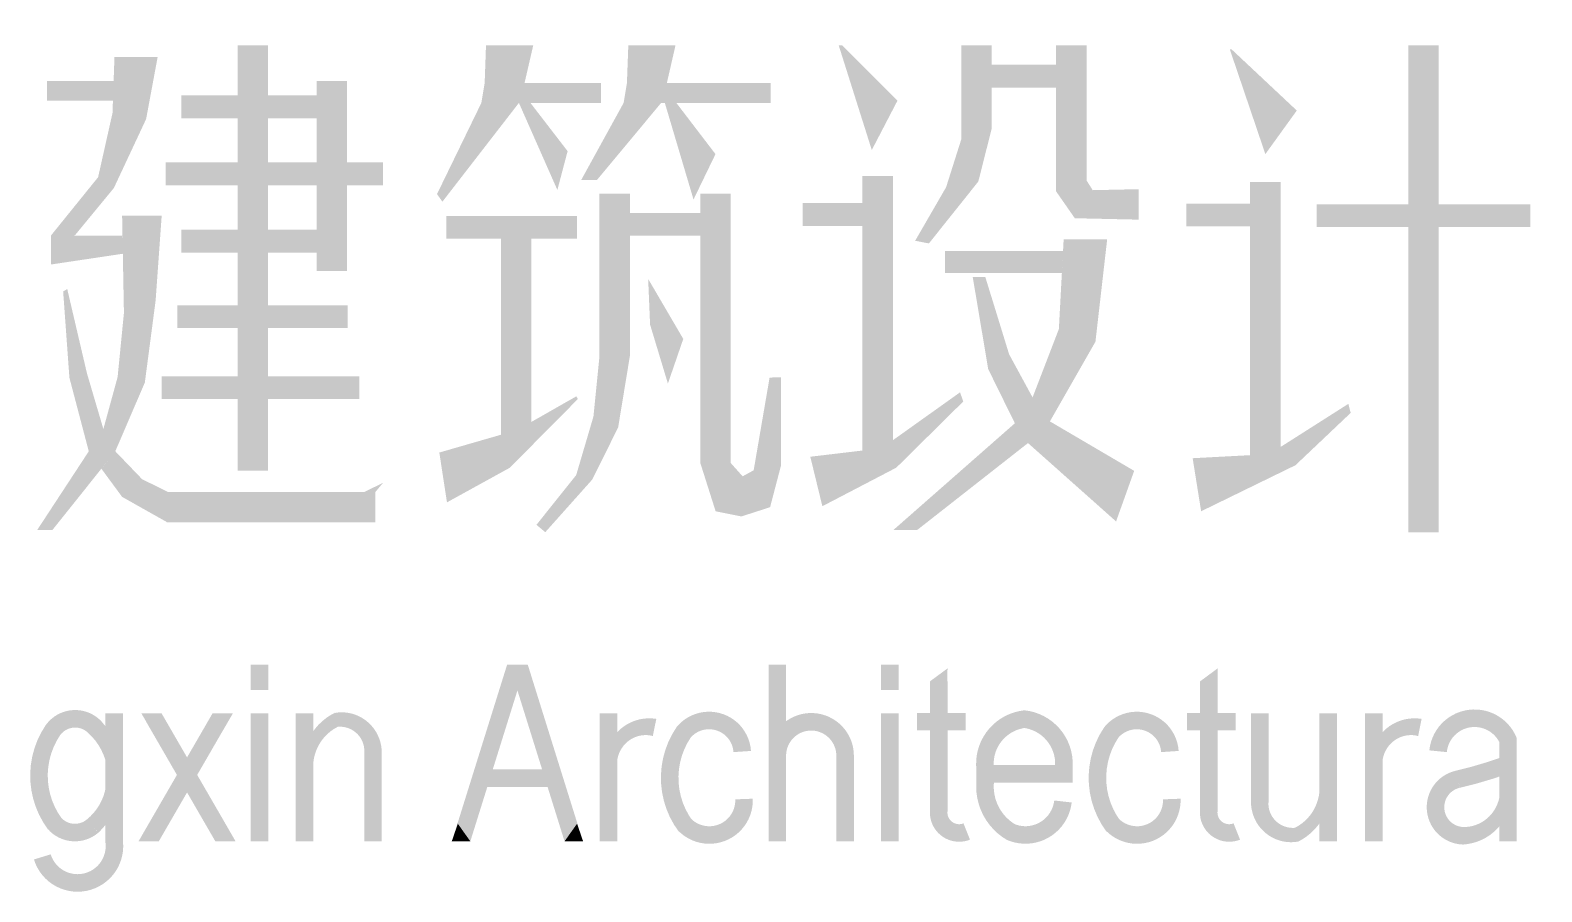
# Model space of a CAD drawing. Extents: x -1201378 to 2367219, y -619313 to 244905.
# Drawn here: x -658933 to -655702, y 22200 to 24042 of the extents above; entities that cross this region are included whole.
import ezdxf
from ezdxf.enums import TextEntityAlignment as Align

# ---------------------------------------------------------------- set-up
doc = ezdxf.new("R2010")
doc.units = 0
doc.header["$LTSCALE"] = 1000
doc.layers.get('0').update_dxf_attribs({"linetype": 'CONTINUOUS'})
doc.layers.get('Defpoints').update_dxf_attribs({"linetype": 'CONTINUOUS'})
doc.layers.add('0-cxFrame', color=155, linetype='CONTINUOUS')
doc.layers.add('0-cxText', color=131, linetype='CONTINUOUS', lineweight=25)
doc.styles.add('cx_tuming', font='simhei.ttf')
doc.styles.add('cx_tuqian1', font='')
doc.styles.add('黑体', font='simhei.ttf', dxfattribs={"width": 0.8})
doc.styles.get('cx_tuqian1').set_extended_font_data('SimSun')

# ---------------------------------------------------------------- blocks, each defined once
blk = doc.blocks.new('zjcx_TT(Dragon)')
at = {"color": 7}
for points, const_width in [([(-4256.2, -3025.6), (-4256.2, -3631.7)], 43.3), ([(-2588.1, -3025.6), (-2588.1, -3719.3)], 43.3), ([(-4143.5, -3076.2), (-4143.5, -3346.9)], 43.3), ([(-3225, -3069.4), (-3089.9, -3069.4)], 32.5), ([(-4357.9, -3113.2), (-4143.5, -3113.2)], 32.5), ([(-4380.3, -3208.7), (-4070.5, -3208.7)], 32.5), ([(-3365.8, -3211.8), (-3365.8, -3614.4)], 43.3), ([(-2813.4, -3220.1), (-2813.4, -3622.8)], 43.3), ([(-3740.6, -3236.8), (-3740.6, -3468.4)], 43.3), ([(-3596.9, -3236.8), (-3596.9, -3620.7)], 43.3), ([(-3881.1, -3270.7), (-3881.1, -3592.9)], 43.3), ([(-3472.7, -3266.6), (-3365.8, -3266.6)], 32.5), ([(-2926.1, -3267.2), (-2813.4, -3267.2)], 32.5), ([(-2740.4, -3268.1), (-2435.8, -3268.1)], 32.5), ([(-3980.2, -3284.8), (-3794, -3284.8)], 32.5), ([(-3740.6, -3280.5), (-3596.9, -3280.5)], 32.5), ([(-4357.9, -3304.6), (-4143.5, -3304.6)], 32.5), ([(-4363.6, -3412.1), (-4121.1, -3412.1)], 32.5), ([(-4386, -3513.3), (-4104.4, -3513.3)], 32.5), ([(-4378.7, -3683.6), (-4081.4, -3683.6)], 43.3)]:
    blk.add_lwpolyline(points, dxfattribs=dict(at, const_width=const_width))
at = {"const_width": 25}
for points in [[(-4246.5, -3944), (-4246.5, -3907.9)], [(-3508.8, -4159.9), (-3508.8, -3907.9)], [(-3348.5, -3944), (-3348.5, -3907.9)], [(-3958.2, -4156.2), (-3881.8, -3911.6)], [(-3800, -4156.2), (-3876.4, -3911.6)], [(-3278.8, -4117.5), (-3278.8, -3932)], [(-2894, -4117.5), (-2894, -3932)], [(-4453.7, -4159.9), (-4453.7, -3977.3)], [(-4400.9, -4153.5), (-4302.8, -3983.9)], [(-4298.8, -4153.5), (-4396.9, -3983.9)], [(-4246.5, -4159.9), (-4246.5, -3977.3)], [(-4182.4, -4159.9), (-4182.4, -3977.3)], [(-3749.2, -4159.9), (-3749.2, -3977.3)], [(-3348.5, -4159.9), (-3348.5, -3977.3)], [(-3310, -3989.4), (-3240.5, -3989.4)], [(-2925.1, -3989.4), (-2855.7, -3989.4)], [(-2821.4, -4105), (-2821.4, -3977.3)], [(-2723.9, -3977.3), (-2723.9, -4159.9)], [(-2658.7, -4159.9), (-2658.7, -3977.3)], [(-2467.7, -4159.9), (-2467.7, -4012.9)], [(-4084.9, -4032.2), (-4084.9, -4159.9)], [(-3412.2, -4159.9), (-3412.2, -4037.9)], [(-3930.1, -4070), (-3827.2, -4070)], [(-3225.4, -4063.8), (-3088, -4063.8)]]:
    blk.add_lwpolyline(points, dxfattribs=at)
for points in [[(-3879.1, -3907.9, 29, 0, 0), (-3879.1, -3921.4, 25, 25, 0)], [(-3278.9, -3938.3, 28, 0, 0), (-3266.3, -3913.5, 25, 25, 0)], [(-2894, -3938.3, 28, 0, 0), (-2881.5, -3913.5, 25, 25, 0)], [(-4393.2, -3990.1, 28.8, 0, 0), (-4414.9, -3977.6, 25, 25, 0)], [(-4306.3, -3990.1, 28.8, 0, 0), (-4284.6, -3977.6, 25, 25, 0)], [(-4177.4, -4047.1, 15, 19.9, -0.277023), (-4135, -3985.7, 15, 19.9, -0.413565)], [(-4138.4, -3986.9, 20, 25, -0.474766), (-4084.9, -4034, 25, 25, 0)], [(-3683.7, -3997.6, 25, 15, 0.519598), (-3744.6, -4055.5, 25, 25, 0)], [(-2593.2, -3997.6, 25, 15, 0.519598), (-2654.1, -4055.5, 25, 25, 0)], [(-4481.3, -3997.1, 25, 20, -0.150596), (-4454.9, -4047.8, 25, 25, 0)], [(-4484.4, -4138.1, 25, 20, 0.200508), (-4454.8, -4077.4, 25, 25, 0)], [(-2532.1, -4152, 25, 15, 0.445668), (-2471.6, -4081.7, 25, 25, 0)], [(-2767.9, -4150.3, 20, 25, -0.474766), (-2821.4, -4103.2, 25, 25, 0)], [(-2728.9, -4090, 15, 19.9, -0.277023), (-2771.3, -4151.5, 15, 19.9, -0.413565)], [(-4397.3, -4147.3, 28.8, 0, 0), (-4419, -4159.9, 25, 25, 0)], [(-4302.4, -4147.3, 28.8, 0, 0), (-4280.7, -4159.9, 25, 25, 0)], [(-3955.1, -4147.4, 30.8, 0, 0), (-3972.7, -4159.9, 25, 25, 0)], [(-3803.1, -4147.4, 30.8, 0, 0), (-3785.5, -4159.9, 25, 25, 0)]]:
    blk.add_lwpolyline(points, format="xyseb")
for points in [[(-4541.8, -4002.6, -0.476832), (-4481.3, -3997.1, -0.222028)], [(-3643.2, -4005.6, -0.686109), (-3558.8, -4031.9, -0.222028)], [(-3508.8, -4037.9, -1.001561), (-3412.2, -4037.9, 3.441563)], [(-3155.5, -3985.6, 0.395945), (-3213, -4052)], [(-3158, -3985.6, -0.395945), (-3100.4, -4052)], [(-3033.7, -4005.6, -0.686109), (-2949.4, -4031.9, -0.222028)], [(-2567.3, -4031.5, -0.787489), (-2466.7, -4017.6)], [(-4540.9, -4001.3, 0.318714), (-4538.1, -4135.3, 0.615609)], [(-3642.2, -4004.4, 0.318714), (-3639.4, -4138.4, 0.615609)], [(-3032.7, -4004.4, 0.318714), (-3029.9, -4138.4, 0.615609)], [(-2539, -4071.4, 0.030544), (-2469.9, -4050.9)], [(-3212.6, -4074.4, 0.295539), (-3174.8, -4147.4, 0.295539)], [(-2539, -4071.4, 0.886876), (-2531.1, -4152, 0.615609)], [(-3640.8, -4136.3, 0.682641), (-3556.2, -4099.6, 0.222028)], [(-3177.1, -4146.2, 0.506701), (-3101.8, -4103.1)], [(-3031.3, -4136.3, 0.682641), (-2946.7, -4099.6, 0.222028)], [(-3278.8, -4116.1, 0.5602), (-3238.9, -4145.9, 0.222028)], [(-2894, -4116.1, 0.5602), (-2854.1, -4145.9, 0.222028)], [(-4538.7, -4134.4, 0.40791), (-4484.4, -4138.1, 0.222028)], [(-4556.1, -4182.1, 0.945498), (-4454.2, -4156.9, 0.222028)]]:
    blk.add_lwpolyline(points, format="xyb", dxfattribs=at)
at = {"color": 7}
for points in [[(-3856.6, -3025.6), (-3923.9, -3025.6), (-3869, -3079.3), (-3925.8, -3079.3)], [(-3653.9, -3025.6), (-3721.1, -3025.6), (-3666.2, -3079.3), (-3723.1, -3079.3)], [(-3337.6, -3104.3), (-3416.4, -3025.6), (-3374.2, -3174.7), (-3421.3, -3025.6)], [(-3203.3, -3025.6), (-3246.6, -3025.6), (-3203.3, -3144), (-3246.6, -3159.2)], [(-3068.2, -3218), (-3068.2, -3025.6), (-3111.5, -3233.7), (-3111.5, -3025.6)], [(-2768.6, -3118.4), (-2861.4, -3031.3), (-2813.4, -3180.5), (-2864, -3031.3)], [(-4391.8, -3042.3), (-4453.3, -3042.3), (-4408.2, -3130.6), (-4456.1, -3122)], [(-4453.3, -3076.2), (-4549.3, -3076.2), (-4455.4, -3104.3), (-4549.3, -3104.3)], [(-3760.1, -3079.3), (-3925.8, -3079.3), (-3760.1, -3107.5), (-3930.5, -3107.5)], [(-3518.1, -3079.3), (-3723.1, -3079.3), (-3518.1, -3107.5), (-3727.8, -3107.5)], [(-4408.2, -3130.6), (-4456.1, -3122), (-4454.2, -3228.9), (-4476.6, -3213.4)], [(-3877, -3107.5), (-3930.5, -3107.5), (-3986, -3248.3), (-3993.7, -3237.5)], [(-3807.6, -3176.3), (-3860.6, -3107.5), (-3822.2, -3231.6), (-3877, -3107.5)], [(-3674.3, -3107.5), (-3727.8, -3107.5), (-3765.9, -3217.5), (-3788.3, -3217.5)], [(-3596.9, -3180.5), (-3652.7, -3107.5), (-3628.2, -3245.2), (-3669.1, -3107.5)], [(-3203.3, -3144), (-3246.6, -3159.2), (-3222.4, -3219.6), (-3268.3, -3227.7)], [(-4454.2, -3228.9), (-4476.6, -3213.4), (-4509.7, -3296.3), (-4543.6, -3296.3)], [(-3222.4, -3219.6), (-3268.3, -3227.7), (-3292.8, -3307.8), (-3312.4, -3304)], [(-3059.4, -3231.9), (-3068.2, -3218), (-3084.9, -3271.9), (-3111.5, -3233.7)], [(-2993.9, -3230.5), (-3059.4, -3231.9), (-2993.9, -3273.9), (-3084.9, -3271.9)], [(-4386, -3268.1), (-4442.4, -3268.1), (-4394.6, -3388.8), (-4439.8, -3406.8)], [(-4441.9, -3296.9), (-4543.6, -3296.3), (-4441.4, -3322.5), (-4543.6, -3337.8)], [(-3038.8, -3302), (-3100.8, -3302), (-3055.5, -3447.9), (-3107.6, -3429.8)], [(-3101.7, -3318.7), (-3269.8, -3318.7), (-3103.4, -3350), (-3269.8, -3350)], [(-3692.8, -3358.4), (-3690.1, -3423.5), (-3642.8, -3443.9), (-3664.7, -3507.5)], [(-3178.5, -3465.8), (-3212.5, -3355.4), (-3208.3, -3486.9), (-3230.4, -3355.4)], [(-4492.5, -3492.9), (-4520.6, -3372.7), (-4517.5, -3499.2), (-4526.4, -3376.3)], [(-4394.6, -3388.8), (-4439.8, -3406.8), (-4410, -3506), (-4448.8, -3498.2)], [(-3055.5, -3447.9), (-3107.6, -3429.8), (-3127, -3573), (-3153.6, -3549.4)], [(-3132.9, -3549.7), (-3178.5, -3465.8), (-3160.7, -3583.6), (-3208.3, -3486.9)], [(-3718.9, -3468.4), (-3762.2, -3468.4), (-3735.6, -3570), (-3770.8, -3554.5)], [(-4469.1, -3572.3), (-4492.5, -3492.9), (-4489.9, -3604.1), (-4517.5, -3499.2)], [(-4410, -3506), (-4448.8, -3498.2), (-4452.1, -3604), (-4469.1, -3572.3)], [(-3503.6, -3498.4), (-3519.8, -3499), (-3503.6, -3624.5), (-3542.5, -3631.1)], [(-3793, -3529.6), (-3795.2, -3525.7), (-3890, -3627.5), (-3879.6, -3573.8)], [(-3243.9, -3533.1), (-3248.4, -3520), (-3339.3, -3627.4), (-3360.2, -3599.7)], [(-3127, -3573), (-3153.6, -3549.4), (-3309.5, -3716.2), (-3343.4, -3716.2)], [(-2691.8, -3549.3), (-2695.1, -3536.4), (-2770.5, -3623.9), (-2807.8, -3608.1)], [(-4452.1, -3604), (-4469.1, -3572.3), (-4541.7, -3716.2), (-4563.4, -3716.2)], [(-3879.6, -3573.8), (-3990.4, -3605.8), (-3890, -3627.5), (-3979.5, -3676.8)], [(-3735.6, -3570), (-3770.8, -3554.5), (-3772.4, -3644.2), (-3795.4, -3638)], [(-3000.3, -3631.9), (-3120.4, -3561.4), (-3026.1, -3704), (-3151.6, -3592.3)], [(-4413.9, -3643.8), (-4452.1, -3604), (-4442.4, -3669), (-4471.9, -3628.9)], [(-3339.3, -3627.4), (-3360.2, -3599.7), (-3444.6, -3682.3), (-3461.8, -3611.8)], [(-2770.5, -3623.9), (-2807.8, -3608.1), (-2904.9, -3689.5), (-2917, -3613.9)], [(-3772.4, -3644.2), (-3795.4, -3638), (-3839.4, -3719.3), (-3852, -3708.8)], [(-3575.2, -3620.7), (-3618.5, -3620.7), (-3558.2, -3639.7), (-3596.7, -3689.5)], [(-3560, -3696.9), (-3542.5, -3631.1), (-3596.7, -3689.5), (-3558.2, -3639.7)], [(-3519.1, -3683.7), (-3503.6, -3624.5), (-3560, -3696.9), (-3542.5, -3631.1)], [(-4377.2, -3661.9), (-4413.9, -3643.8), (-4378.1, -3705.2), (-4442.4, -3669)], [(-4081.4, -3661.9), (-4070.5, -3648.9), (-4081.4, -3705.2), (-4097, -3661.9)]]:
    blk.add_solid(points, dxfattribs=at)
blk = doc.blocks.new('zjcx_T0(Dragon)')
at = {"layer": '0-cxFrame'}
blk.add_blockref('zjcx_TT(Dragon)', (0, 82100), dxfattribs=at)
blk = doc.blocks.new('TK22.A0 L(Dragon)')
at = {"layer": '0-cxFrame', "xscale": 0.009999999999999998, "yscale": 0.009999999999999998, "zscale": 0.009999999999999998}
blk.add_blockref('zjcx_T0(Dragon)', (-10, 10), dxfattribs=at)
at = {"style": '黑体', "flags": 4}
blk.add_attdef('图幅', text='', height=3.3, dxfattribs=at).set_placement((-40, 3), align=Align.RIGHT)
at = {"layer": '0-cxText', "flags": 4}
for tag, height, style, p in [('建设单位', 3.5, 'cx_tuming', (-45, 240)), ('项目名称', 3.5, 'cx_tuming', (-45, 210)), ('子项名称', 3.5, 'cx_tuming', (-45, 180)), ('工程编号', 3.3, 'cx_tuqian1', (-35, 165)), ('图名1', 3.5, 'cx_tuming', (-45, 87)), ('图名2', 3.5, 'cx_tuming', (-45, 79)), ('图名3', 3.5, 'cx_tuming', (-45, 71)), ('出图日期', 3.3, 'cx_tuqian1', (-39, 60)), ('专业', 3.3, 'cx_tuqian1', (-55, 52)), ('图号', 3.3, 'cx_tuqian1', (-55, 44)), ('版次', 3.3, 'cx_tuqian1', (-20, 44))]:
    blk.add_attdef(tag, text='', height=height, dxfattribs=dict(at, style=style)).set_placement(p, align=Align.MIDDLE)
at = {"layer": 'Defpoints', "color": 6, "flags": 4}
for tag, height, style, p in [('tufu', 3.3, '黑体', (-12, 12)), ('dwfname', 4, 'cx_tuqian1', (-80, 3))]:
    blk.add_attdef(tag, text='', height=height, dxfattribs=dict(at, style=style)).set_placement(p, align=Align.RIGHT)

msp = doc.modelspace()

# ---------------------------------------------------------------- block references
at = {"layer": '0-cxFrame', "xscale": 150, "yscale": 150, "zscale": 150}
msp.add_blockref('TK22.A0 L(Dragon)', (-650573.1, -96102.2), dxfattribs=at)

doc.saveas('drawing.dxf')
